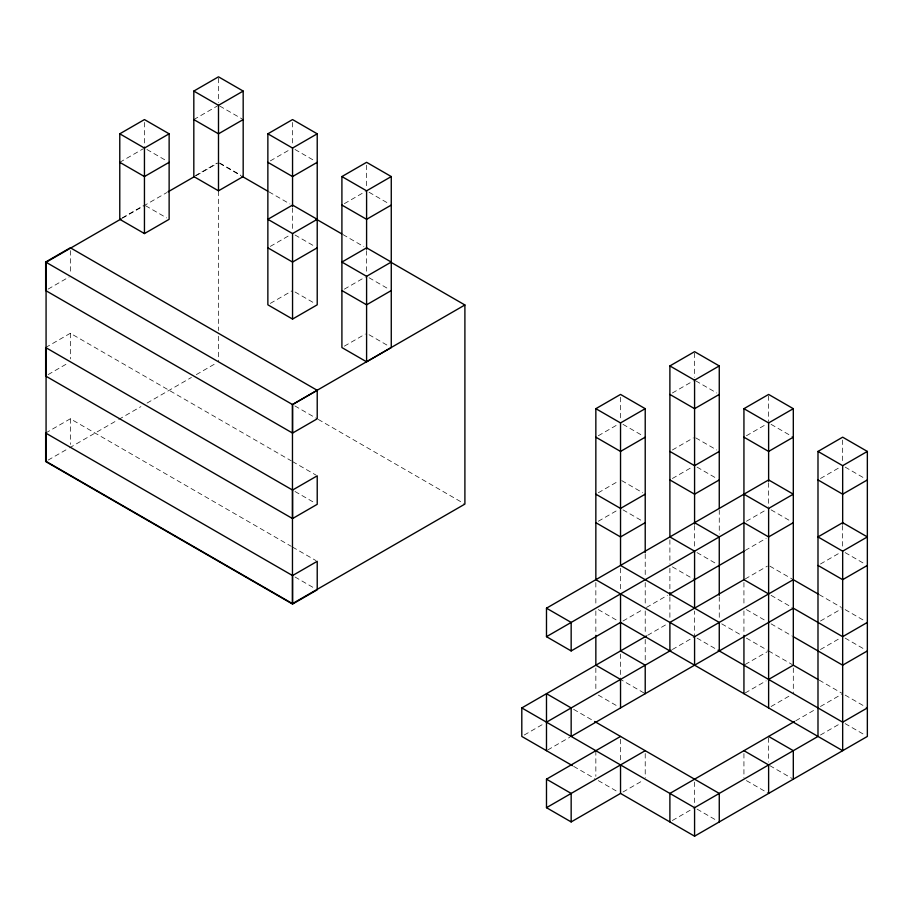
<?xml version="1.0" encoding="UTF-8"?>
<svg xmlns="http://www.w3.org/2000/svg" width="913" height="913" viewBox="0 0 913 913"><rect width="100%" height="100%" fill="white"/><g stroke="black" fill="none" stroke-linecap="round" stroke-linejoin="round"><path stroke-width="0.68" stroke-dasharray="4.57 3.42" d="M119.774 162.32L143.215 148.785M193.818 119.569L217.26 106.034M122.239 217.899L143.215 205.779M195.051 175.855L217.26 163.028M122.433 218.184L142.131 206.806M143.364 206.087L166.771 192.586M196.329 175.513L217.26 163.427M48.115 289.101L69.103 276.993M270.328 160.893L290.072 149.492M45.65 347.522L70.335 333.279L291.304 460.848M48.115 374.604L67.859 363.203M270.328 246.396L290.072 234.995M344.372 203.645L365.36 191.525M45.65 433.024L70.335 418.782L291.304 546.351M270.328 303.39L292.548 290.574M48.115 460.106L68.235 448.568M69.468 447.861L117.503 420.128M118.736 419.421L140.899 406.616M147.061 403.067L191.399 377.468M196.329 374.615L216.039 363.248M344.372 289.147L365.36 277.027M344.372 346.141L365.36 334.032M598.312 435.752L618.067 424.351M672.367 393.001L693.344 380.892M598.312 492.758L618.067 481.356M672.367 450.006L693.344 437.898M598.312 521.255L618.067 509.853M672.367 478.503L692.111 467.102M746.412 435.752L766.155 424.351M746.412 521.255L766.155 509.853M820.456 478.503L840.2 467.102M622.997 621.011L642.741 609.61M646.45 607.465L667.426 595.356M745.179 550.471L766.155 538.35M647.682 635.254L667.426 623.853M745.179 578.968L767.388 566.14M524.267 735.011L544.011 723.61M672.367 649.508L694.576 636.681L694.576 611.025M820.456 564.006L840.2 552.605M547.72 749.972L569.929 737.145M745.179 664.47L767.388 651.642M820.456 621.011L841.432 608.891M745.179 692.967L766.155 680.858M820.456 649.508L840.2 638.107M622.997 792.005L642.741 780.604M771.086 706.514L790.841 695.101M795.771 720.756L815.514 709.355M820.456 706.502L841.432 694.394M672.367 820.513L693.344 808.393M820.456 735.011L840.2 723.61M219.736 106.034L241.945 118.85M295.013 149.492L314.757 160.893M369.057 192.244L388.801 203.645M695.809 380.892L716.785 393.001M771.086 424.351L793.306 437.179M845.141 467.102L864.885 478.503M219.736 163.028L240.712 175.148M695.809 437.898L716.785 450.006M219.725 163.427L240.678 175.524M269.004 191.878L289.957 203.976M342.934 234.561L363.876 246.647M146.925 149.492L166.668 160.893M295.013 234.995L314.757 246.396M369.057 277.746L388.801 289.147M622.997 424.351L642.741 435.752M697.041 467.102L716.785 478.503M771.086 509.853L790.841 521.255M845.141 552.605L864.885 564.006M145.681 205.779L166.668 217.899M295.013 291.989L314.757 303.39M369.057 334.74L388.801 346.141M621.764 480.637L642.741 492.758M769.853 566.14L792.073 578.968M819.223 594.648L841.432 607.465M845.141 609.61L864.885 621.011M622.997 509.853L642.741 521.255M697.041 552.605L716.785 564.006M771.086 595.356L792.073 607.465M845.141 638.107L864.885 649.508M672.367 566.859L694.576 579.687M746.412 609.61L766.155 621.011M771.086 623.853L792.073 635.973M721.726 623.853L741.47 635.254M746.412 638.107L767.388 650.216M768.62 650.935L792.073 664.47M819.223 680.139L842.665 693.686M845.141 695.101L867.35 707.929M294.876 405.92L317.062 418.725M318.283 419.432L463.667 503.371M697.041 638.107L716.785 649.508M845.141 723.61L864.885 735.011M598.312 609.61L618.067 621.011M292.537 461.567L315.989 475.102M295.002 491.491L314.757 502.892M643.973 692.967L620.532 679.432L620.532 653.64M769.853 765.642L792.073 778.469M598.312 695.101L618.067 706.514M746.412 780.604L768.62 793.431M292.537 547.07L315.989 560.605M573.638 709.355L593.382 720.756M295.002 576.993L314.757 588.394M697.041 809.112L716.785 820.513M573.638 766.361L594.614 778.469M598.312 780.604L618.067 792.005M842.665 440.032L842.665 462.834M842.665 525.534L842.665 548.325M793.306 668.031L793.306 693.686M768.62 395.854L768.62 421.509M768.62 482.783L768.62 507M768.62 737.852L768.62 762.081M743.935 582.528L743.935 605.33M743.935 610.9L743.935 633.976M743.935 753.533L743.935 777.762M719.261 509.853L719.261 534.082M719.261 596.782L719.261 619.585M694.576 353.103L694.576 377.331M694.576 525.534L694.576 548.336M694.576 782.03L694.576 806.259M669.891 539.777L669.891 564.006M669.891 568.285L669.891 591.088M669.891 596.782L669.891 619.585M645.217 554.031L645.217 576.833M645.217 582.528L645.217 605.33M645.217 610.9L645.217 633.976M645.217 639.385L645.217 662.461M645.217 753.533L645.217 777.762M620.532 397.281L620.532 420.083M620.532 568.285L620.532 591.076M620.532 739.279L620.532 762.081M595.847 582.528L595.847 605.33M595.847 610.9L595.847 633.976M595.847 668.031L595.847 690.833M595.847 750.68L595.847 776.335M366.592 165.162L366.592 187.964M366.592 250.664L366.592 273.466M292.548 122.422L292.548 145.213M292.548 207.913L292.548 230.715M218.492 78.244L218.492 102.473M218.492 191.159L218.492 330.529M218.492 336.224L218.492 361.822M144.448 122.422L144.448 146.639M70.335 250.63L70.335 273.421M70.335 333.279L70.335 358.923M70.335 418.782L70.335 444.426"/><path stroke-width="1.37" d="M119.774 133.812L144.448 119.569L169.133 133.812L169.133 219.314L144.448 233.568L119.774 219.314L119.774 133.812L144.448 148.066L169.133 133.812M193.818 91.072L218.492 76.818L243.178 91.072L243.178 176.563L218.492 190.817L193.818 176.563L193.818 91.072L218.492 105.315L243.178 91.072M169.133 162.32L144.448 176.563L119.774 162.32M243.178 119.569L218.492 133.823L193.818 119.569M45.65 262.031L70.335 247.777L317.222 390.319L317.222 418.816L292.548 433.07L45.65 290.528L45.65 262.031L292.548 404.573L317.222 390.319M267.863 133.812L292.548 119.569L317.222 133.812L317.222 304.816L292.548 319.071L267.863 304.816L267.863 133.812L292.548 148.066L317.222 133.812M121.201 218.892L46.072 262.271L46.072 461.373L292.468 603.63L464.9 504.079L464.9 304.976L390.981 262.293M168.003 191.867L193.864 176.939M317.222 162.32L292.548 176.563L267.863 162.32M341.907 176.563L366.592 162.32L391.266 176.563L391.266 347.568L366.592 361.822L341.907 347.568L341.907 176.563L366.592 190.817L391.266 176.563M292.548 233.568L317.222 219.314L292.548 205.071L267.863 219.314L292.548 233.568L292.548 319.071M317.222 247.822L292.548 262.065L267.863 247.822M391.266 205.071L366.592 219.314L341.907 205.071M366.592 276.319L391.266 262.065L366.592 247.822L341.907 262.065L366.592 276.319L366.592 361.822M391.266 290.562L366.592 304.816L341.907 290.562M464.9 304.976L292.468 404.527L292.468 603.63M292.548 490.064L317.222 475.821L317.222 504.318L292.548 518.573L45.65 376.03L45.65 347.522L292.548 490.064L292.548 518.573M292.548 575.567L317.222 561.324L317.222 589.821L292.548 604.075L45.65 461.533L45.65 433.024L292.548 575.567L292.548 604.075M817.991 593.929L793.306 579.687L694.576 636.681L595.847 579.675L595.847 408.682L620.532 394.427L645.217 408.682L645.217 552.605M694.576 608.184L694.576 551.178L669.891 536.935L669.891 365.93L694.576 351.676L719.261 365.93L719.261 508.427M595.847 408.682L620.532 422.924L645.217 408.682M669.891 365.93L694.576 380.185L719.261 365.93M645.217 437.179L620.532 451.433L595.847 437.179M719.261 394.427L694.576 408.682L669.891 394.427M669.891 650.935L669.891 622.426L743.935 579.675L743.935 408.682L768.62 394.427L793.306 408.682L793.306 665.178L817.991 679.432M645.217 494.184L620.532 508.427L595.847 494.184M719.261 451.433L694.576 465.676L669.891 451.433M743.935 408.682L768.62 422.924L793.306 408.682M645.217 522.681L620.532 536.935L595.847 522.681M719.261 479.93L694.576 494.184L669.891 479.93M793.306 437.179L768.62 451.433L743.935 437.179M842.665 551.178L817.991 536.924L842.665 522.681L867.35 536.924L842.665 551.178L842.665 750.68L620.532 622.426L571.161 650.935L546.488 636.681L546.488 608.184L768.62 479.93L793.306 494.184L768.62 508.427L743.935 494.184M572.405 765.642L521.802 736.437L521.802 707.929L694.576 807.685L817.991 736.437L817.991 451.433L842.665 437.179L867.35 451.433L867.35 736.437L694.576 836.182L620.532 793.431L571.161 821.928L546.488 807.685L546.488 779.177L620.532 736.437M546.488 636.681L743.935 522.681L768.62 536.924L793.306 522.681M817.991 451.433L842.665 465.676L867.35 451.433M669.891 593.929L743.935 551.178M867.35 479.93L842.665 494.184L817.991 479.93M521.802 707.929L646.45 635.973M546.488 722.183L671.123 650.216M867.35 565.432L842.665 579.675L817.991 565.432M546.488 807.685L645.217 750.68M768.62 679.432L793.306 665.178M867.35 622.426L842.665 636.681L793.306 608.184L571.161 736.437L571.161 707.929L546.488 693.686L546.488 750.68M867.35 650.935L842.665 665.178L793.306 636.681M794.538 721.475L669.891 793.431L669.891 821.928M867.35 707.929L842.665 722.183L718.029 650.216M241.899 176.232L267.771 191.171M315.83 218.915L341.702 233.842M694.576 522.681L719.261 536.935L719.261 595.356M743.935 579.675L768.62 593.929M546.488 608.184L571.161 622.426L571.161 650.935M768.62 736.437L793.306 750.68L793.306 779.188M743.935 750.68L768.62 764.934L768.62 793.431M594.614 721.475L719.261 793.431L719.261 821.928M546.488 779.177L571.161 793.431L571.161 821.928M842.665 465.676L842.665 524.108M768.62 422.924L768.62 481.356M768.62 508.427L768.62 707.929M743.935 635.322L743.935 693.686M719.261 650.935L719.261 622.426L620.532 565.432L620.532 422.924M694.576 380.185L694.576 524.108M694.576 636.681L694.576 665.178M694.576 807.685L694.576 836.182M669.891 592.503L669.891 595.356M645.217 693.686L645.217 665.178L620.532 650.935L620.532 593.929M620.532 707.929L620.532 679.432L595.847 665.178L595.847 635.334M620.532 764.934L620.532 793.431M366.592 190.817L366.592 249.238M292.548 148.066L292.548 206.498M292.548 404.573L292.548 433.07M218.492 105.315L218.492 190.817M144.448 148.066L144.448 233.568"/></g></svg>
